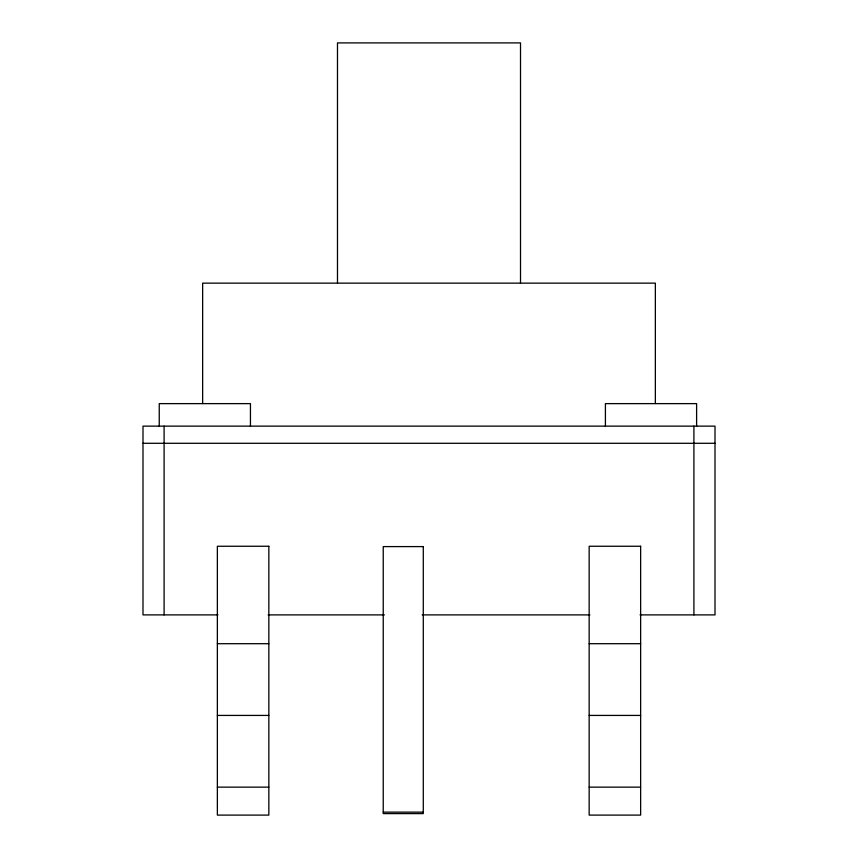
<?xml version="1.0" encoding="UTF-8"?>
<svg xmlns="http://www.w3.org/2000/svg" width="858" height="858" viewBox="0 0 858 858"><rect width="100%" height="100%" fill="white"/><g stroke="black" fill="none" stroke-linecap="round" stroke-linejoin="round"><path stroke-width="1.29" d="M142.996 443.296L715.004 443.296M217.943 614.896L142.996 614.896L142.996 426.136L715.004 426.136L715.004 614.896L640.057 614.896M268.093 614.896L384.427 614.896M422.2 614.896L589.907 614.896M217.364 643.704L268.844 643.704M589.156 643.704L640.636 643.704M217.364 715.422L268.844 715.422M589.156 715.422L640.636 715.422M217.364 787.14L268.844 787.14M589.156 787.14L640.636 787.14M383.236 812.129L423.284 812.129M696.61 426.351L696.61 403.625L605.405 403.625L605.405 426.351M693.908 426.136L693.908 614.896M655.351 403.539L655.351 283.14L202.649 283.14L202.649 403.539M520.516 283.14L520.516 42.9L337.484 42.9L337.484 283.14M250.45 426.351L250.45 403.625L159.245 403.625L159.245 426.351M164.093 426.136L164.093 614.896M268.844 546.256L217.364 546.256L217.364 815.1L268.844 815.1L268.844 546.256M640.636 546.256L589.156 546.256L589.156 815.1L640.636 815.1L640.636 546.256M423.284 546.6L383.236 546.6L383.236 813.609L423.284 813.609L423.284 546.6"/></g></svg>
